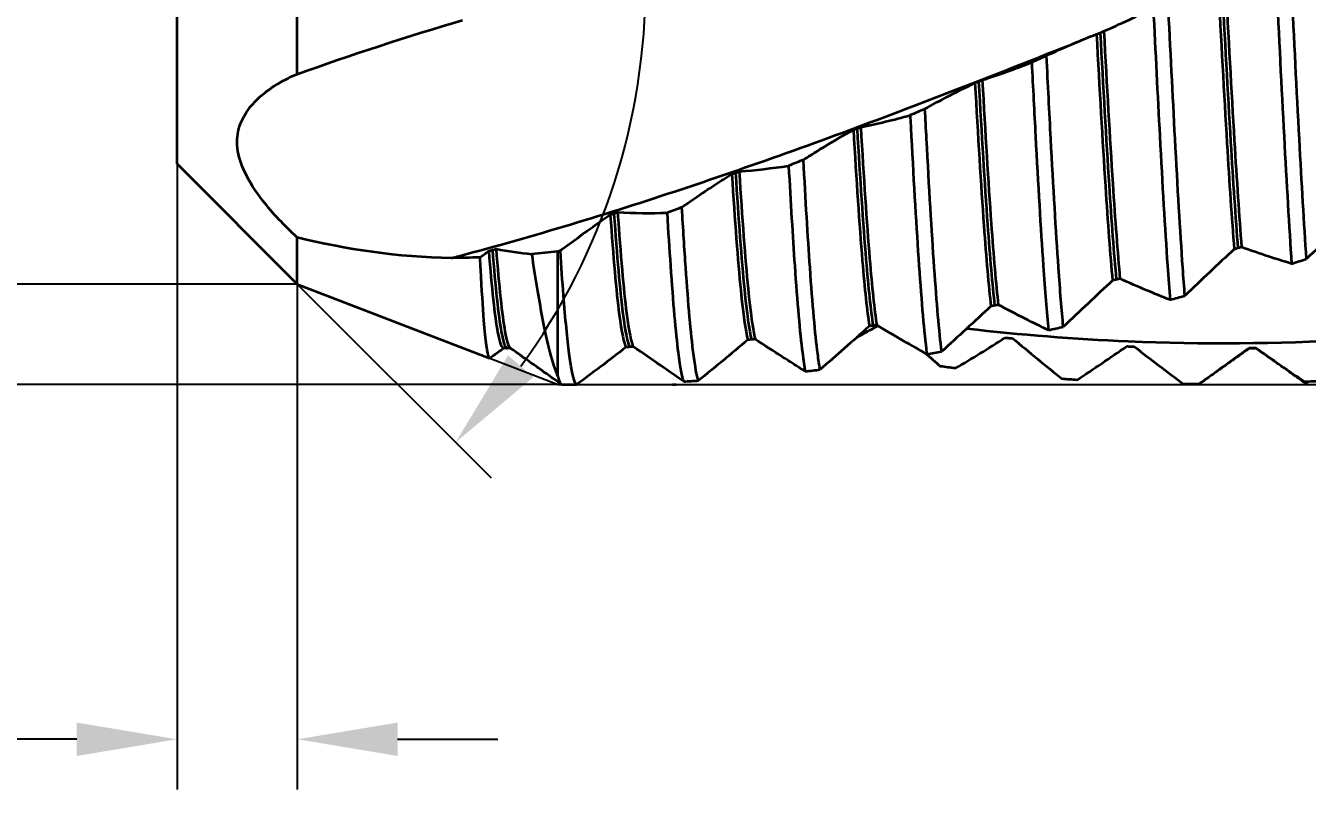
# Model space of a CAD drawing. Header units: millimetres. Extents: x 3498 to 3664, y 713 to 775.
# Drawn here: x 3519.53 to 3551.51, y 714 to 733.06 of the extents above; entities that cross this region are included whole.
import ezdxf

# ---------------------------------------------------------------- set-up
doc = ezdxf.new("R2010")
doc.units = ezdxf.units.MM
doc.layers.add('标注', color=3, linetype='Continuous')
doc.layers.add('轮廓', color=4, linetype='Continuous', lineweight=35)
doc.styles.add('工程字', font='gbenor.shx', dxfattribs={"bigfont": 'gbcbig.shx'})
doc.dimstyles.new('ZQH', dxfattribs={"dimtxt": 3, "dimasz": 2.5, "dimexe": 1.25, "dimexo": 0, "dimgap": 0.5, "dimtad": 1, "dimdec": 3, "dimdsep": 46, "dimtxsty": '工程字', "dimblk": 'CLOSEDBLANK', "dimcen": -0.8, "dimclrd": 3, "dimclre": 3, "dimclrt": 3, "dimadec": 1, "dimazin": 2, "dimtfac": 1, "dimtdec": 3, "dimtofl": 0, "dimtmove": 0, "dimatfit": 3, "dimldrblk": 'CLOSEDBLANK', "dimfxl": 1, "dimtolj": 1, "dimtzin": 0, "dimarcsym": 0})
doc.dimstyles.new('ZQV', dxfattribs={"dimtxt": 3, "dimasz": 2.5, "dimexe": 1.25, "dimexo": 0, "dimgap": 0.5, "dimtad": 1, "dimtih": 1, "dimtoh": 1, "dimdec": 3, "dimdsep": 46, "dimtxsty": '工程字', "dimblk": 'CLOSEDBLANK', "dimcen": -0.8, "dimclrd": 3, "dimclre": 3, "dimclrt": 3, "dimadec": 1, "dimazin": 2, "dimtfac": 1, "dimtdec": 3, "dimtofl": 0, "dimtmove": 0, "dimatfit": 3, "dimldrblk": 'CLOSEDBLANK', "dimfxl": 1, "dimtolj": 1, "dimtzin": 0, "dimarcsym": 0})

# ---------------------------------------------------------------- blocks, each defined once
blk = doc.blocks.new('*D36')
at = {"layer": 'Defpoints', "color": 0, "transparency": 16777216}
for p in [(3532.807, 744.106), (3503.946, 724.106), (3532.807, 724.106)]:
    blk.add_point(p, dxfattribs=at)
at = {"layer": '标注', "color": 3, "lineweight": -2, "transparency": 16777216}
for p, q in [((3503.946, 744.106), (3503.946, 761.614)), ((3532.807, 744.106), (3502.696, 744.106)), ((3503.946, 726.606), (3503.946, 741.606)), ((3532.807, 724.106), (3502.696, 724.106))]:
    blk.add_line(p, q, dxfattribs=at)
at = {"layer": '标注', "color": 3, "transparency": 16777216}
for points in [[(3503.529, 741.606), (3504.362, 741.606), (3503.946, 744.106)], [(3503.529, 726.606), (3504.362, 726.606), (3503.946, 724.106)]]:
    blk.add_solid(points, dxfattribs=at)
at = {"layer": '标注', "color": 3, "transparency": 16777216, "insert": (3500.808, 754.11), "char_height": 5, "attachment_point": 5, "rotation": 90, "style": '工程字'}
blk.add_mtext('\\A1;公称直径', dxfattribs=at)
blk = doc.blocks.new('_ClosedBlank')
at = {"color": 0, "linetype": 'ByBlock', "lineweight": -2}
for p, q in [((-1, 0.167), (0, 0)), ((-1, 0.167), (-1, -0.167)), ((0, 0), (-1, -0.167))]:
    blk.add_line(p, q, dxfattribs=at)
blk = doc.blocks.new('*D43')
at = {"color": 3, "lineweight": -2, "transparency": 16777216}
for p, q in [((3523.307, 729.606), (3523.307, 714.001)), ((3526.307, 726.606), (3526.307, 714.001)), ((3520.807, 715.251), (3503.682, 715.251)), ((3528.807, 715.251), (3531.307, 715.251))]:
    blk.add_line(p, q, dxfattribs=at)
at = {"color": 3, "transparency": 16777216}
for points in [[(3520.807, 715.668), (3520.807, 714.835), (3523.307, 715.251)], [(3528.807, 715.668), (3528.807, 714.835), (3526.307, 715.251)]]:
    blk.add_solid(points, dxfattribs=at)
at = {"layer": 'Defpoints', "color": 0, "transparency": 16777216}
for p in [(3523.307, 729.606), (3526.307, 726.606), (3526.307, 715.251)]:
    blk.add_point(p, dxfattribs=at)
at = {"color": 3, "transparency": 16777216, "insert": (3509.421, 718.417), "char_height": 5, "attachment_point": 5, "style": '工程字'}
blk.add_mtext('\\A1;倒角宽', dxfattribs=at)
blk = doc.blocks.new('*D44')
at = {"color": 3, "lineweight": -2, "transparency": 16777216}
for p, q in [((3514.333, 741.606), (3514.333, 764.045)), ((3526.307, 741.606), (3513.083, 741.606)), ((3514.333, 729.106), (3514.333, 739.106)), ((3526.307, 726.606), (3513.083, 726.606))]:
    blk.add_line(p, q, dxfattribs=at)
at = {"color": 3, "transparency": 16777216}
for points in [[(3513.916, 739.106), (3514.749, 739.106), (3514.333, 741.606)], [(3513.916, 729.106), (3514.749, 729.106), (3514.333, 726.606)]]:
    blk.add_solid(points, dxfattribs=at)
at = {"layer": 'Defpoints', "color": 0, "transparency": 16777216}
for p in [(3526.307, 741.606), (3514.333, 726.606), (3526.307, 726.606)]:
    blk.add_point(p, dxfattribs=at)
at = {"color": 3, "transparency": 16777216, "insert": (3511.112, 754.722), "char_height": 5, "attachment_point": 5, "rotation": 90, "style": '工程字'}
blk.add_mtext('\\A1;导向角直径', dxfattribs=at)
blk = doc.blocks.new('*D49')
at = {"color": 3, "lineweight": -2, "transparency": 16777216}
for p, q in [((3526.307, 741.606), (3531.14, 746.438)), ((3526.307, 726.606), (3531.14, 721.774))]:
    blk.add_line(p, q, dxfattribs=at)
blk.add_arc((3518.807, 734.106), 16.19, 323.8561, 36.1439, dxfattribs=at)
at = {"color": 3, "transparency": 16777216}
for points in [[(3531.565, 743.384), (3532.198, 743.926), (3530.256, 745.554)], [(3532.198, 724.286), (3531.565, 724.828), (3530.256, 722.658)]]:
    blk.add_solid(points, dxfattribs=at)
at = {"layer": 'Defpoints', "color": 0, "transparency": 16777216}
for p in [(3526.307, 741.606), (3523.307, 738.606), (3534.446, 729.916), (3523.307, 729.606), (3526.307, 726.606)]:
    blk.add_point(p, dxfattribs=at)
at = {"color": 3, "transparency": 16777216, "insert": (3526.911, 748.123), "char_height": 5, "attachment_point": 5, "style": '工程字'}
blk.add_mtext('\\A1;倒角', dxfattribs=at)

msp = doc.modelspace()

# ---------------------------------------------------------------- linework, layer by layer
at = {"extrusion": (0, -1.22465e-16, -1)}
for p, q in [((3523.3132, 734.1062), (3523.3132, 729.6062)), ((3523.3132, 729.6062), (3526.3132, 726.6062)), ((3526.3132, 726.6062), (3532.8132, 724.1062)), ((3532.8132, 724.1062), (3566.3132, 724.1062))]:
    msp.add_line(p, q, dxfattribs=at)
at = {"layer": '轮廓', "color": 4, "lineweight": 35}
for p, q in [((3523.3075, 729.6062), (3523.3075, 738.6062)), ((3526.3075, 731.8483), (3526.3075, 738.1171)), ((3523.3075, 729.6062), (3526.3075, 726.6062)), ((3526.3075, 726.6062), (3526.3075, 727.7688)), ((3532.8075, 724.3036), (3532.8075, 727.4209)), ((3526.3075, 726.6062), (3531.1056, 724.7608)), ((3531.5451, 725.0062), (3531.4512, 725.0062)), ((3531.6295, 725.0062), (3531.5451, 725.0062)), ((3550.1451, 725.0062), (3550.0512, 725.0062)), ((3550.2295, 725.0062), (3550.1451, 725.0062)), ((3532.9057, 724.1062), (3533.2355, 724.1062)), ((3535.6645, 724.1062), (3535.7619, 724.1062))]:
    msp.add_line(p, q, dxfattribs=at)
for points, knots in [([(3550.6933, 734.8627), (3550.7059, 734.609), (3550.7184, 734.3543), (3550.7954, 732.7953), (3550.8591, 731.5042), (3550.9867, 729.1132), (3551.0493, 728.0327), (3551.1126, 727.1162)], [7.0654381, 7.0654381, 7.0654381, 7.0654381, 7.8319676, 7.8319676, 11.7479513, 11.7479513, 15.5989277, 15.5989277, 15.5989277, 15.5989277]), ([(3551.4831, 727.2354), (3551.4239, 728.1079), (3551.3651, 729.1225), (3551.2414, 731.4329), (3551.1777, 732.722), (3551.0968, 734.3613), (3551.0803, 734.6962), (3551.0638, 735.0292)], [15.9681848, 15.9681848, 15.9681848, 15.9681848, 19.5799189, 19.5799189, 23.4959027, 23.4959027, 24.5039398, 24.5039398, 24.5039398, 24.5039398]), ([(3549.2776, 734.0818), (3549.3516, 732.717), (3549.4256, 731.3539), (3549.4996, 730.1266), (3549.5594, 729.1348), (3549.6191, 728.232), (3549.6789, 727.4766)], [52.62439814, 52.62439814, 52.62439814, 52.62439814, 53.07434008, 53.07434008, 53.07434008, 53.43789312, 53.43789312, 53.43789312, 53.43789312]), ([(3549.3694, 734.1195), (3549.4434, 732.7546), (3549.5174, 731.3903), (3549.5914, 730.1604), (3549.6512, 729.1666), (3549.711, 728.2609), (3549.7708, 727.5021)], [52.6208202, 52.6208202, 52.6208202, 52.6208202, 53.07076225, 53.07076225, 53.07076225, 53.43436035, 53.43436035, 53.43436035, 53.43436035]), ([(3549.4613, 734.1571), (3549.5353, 732.7923), (3549.6093, 731.4267), (3549.6833, 730.1944), (3549.7431, 729.1984), (3549.8029, 728.29), (3549.8627, 727.5278)], [52.61724226, 52.61724226, 52.61724226, 52.61724226, 53.0671844, 53.0671844, 53.0671844, 53.43082759, 53.43082759, 53.43082759, 53.43082759]), ([(3548.4499, 726.3177), (3548.4327, 726.5368), (3548.4154, 726.7705), (3548.3338, 727.9376), (3548.2701, 729.0292), (3548.1474, 731.3212), (3548.0896, 732.4831), (3548.0313, 733.6626)], [14.6103423, 14.6103423, 14.6103423, 14.6103423, 15.6639351, 15.6639351, 19.5799189, 19.5799189, 23.1318803, 23.1318803, 23.1318803, 23.1318803]), ([(3547.6608, 733.4957), (3547.7151, 732.3982), (3547.769, 731.3179), (3547.8877, 729.0932), (3547.9514, 727.9963), (3548.037, 726.7639), (3548.0582, 726.4784), (3548.0793, 726.215)], [8.4372802, 8.4372802, 8.4372802, 8.4372802, 11.7479513, 11.7479513, 15.6639351, 15.6639351, 16.9574268, 16.9574268, 16.9574268, 16.9574268]), ([(3546.4287, 732.9176), (3546.5026, 731.5645), (3546.5766, 730.253), (3546.6506, 729.1121), (3546.7102, 728.194), (3546.7697, 727.3864), (3546.8293, 726.7413)], [46.47064169, 46.47064169, 46.47064169, 46.47064169, 46.92057908, 46.92057908, 46.92057908, 47.28267089, 47.28267089, 47.28267089, 47.28267089]), ([(3530.1527, 727.2585), (3530.2141, 727.2746), (3532.1305, 727.7803), (3535.9019, 728.9257), (3540.9956, 730.7675), (3544.2345, 732.0379), (3545.6182, 732.5892)], [0.24321774, 0.24321774, 0.24321774, 0.24321774, 0.2515552, 0.5031104, 0.75466559, 0.94227096, 0.94227096, 0.94227096, 0.94227096]), ([(3546.245, 732.843), (3546.319, 731.4914), (3546.393, 730.184), (3546.4669, 729.0493), (3546.5265, 728.1364), (3546.586, 727.3354), (3546.6455, 726.6978)], [46.47780194, 46.47780194, 46.47780194, 46.47780194, 46.9277391, 46.9277391, 46.9277391, 47.28973192, 47.28973192, 47.28973192, 47.28973192]), ([(3546.3368, 732.8803), (3546.4108, 731.5279), (3546.4848, 730.2185), (3546.5588, 729.0807), (3546.6183, 728.1651), (3546.6779, 727.3608), (3546.7374, 726.7195)], [46.47422181, 46.47422181, 46.47422181, 46.47422181, 46.9241591, 46.9241591, 46.9241591, 47.2862014, 47.2862014, 47.2862014, 47.2862014]), ([(3545.4167, 725.5428), (3545.3772, 725.956), (3545.3378, 726.451), (3545.2338, 727.9376), (3545.1701, 729.0292), (3545.07, 730.8991), (3545.0344, 731.5941), (3544.9988, 732.3036)], [13.249576, 13.249576, 13.249576, 13.249576, 15.6639351, 15.6639351, 19.5799189, 19.5799189, 21.7566313, 21.7566313, 21.7566313, 21.7566313]), ([(3544.6284, 732.1393), (3544.66, 731.5108), (3544.6916, 730.8943), (3544.7877, 729.0932), (3544.8514, 727.9963), (3544.9594, 726.442), (3545.0027, 725.9006), (3545.0461, 725.4586)], [9.8132516, 9.8132516, 9.8132516, 9.8132516, 11.7479513, 11.7479513, 15.6639351, 15.6639351, 18.3181877, 18.3181877, 18.3181877, 18.3181877]), ([(3526.3075, 727.7688), (3525.985, 728.0653), (3525.6913, 728.3771), (3525.2724, 728.9157), (3525.1143, 729.155), (3524.9015, 729.6041), (3524.8394, 729.8033), (3524.7936, 730.1967), (3524.8146, 730.3789), (3524.9447, 730.7841), (3525.0882, 730.9896), (3525.5382, 731.4531), (3525.9202, 731.6841), (3526.3075, 731.8483)], [0.0002476, 0.0002476, 0.0002476, 0.0002476, 1.3752079, 1.3752079, 2.3920848, 2.3920848, 3.250621, 3.250621, 4.1447126, 4.1447126, 5.4303175, 5.4303175, 7.5949425, 7.5949425, 7.5949425, 7.5949425]), ([(3541.9664, 730.9777), (3541.9878, 730.9898), (3542.0093, 731.0019), (3542.1868, 731.1014), (3542.3433, 731.1866), (3542.7367, 731.3941), (3542.9741, 731.5134), (3543.2124, 731.627)], [-1.5894728, -1.5894728, -1.5894728, -1.5894728, -1.5068912, -1.5068912, -0.9058451, -0.9058451, 0, 0, 0, 0]), ([(3543.2124, 731.627), (3543.2864, 730.3138), (3543.3604, 729.0866), (3543.4344, 728.0658), (3543.4936, 727.2484), (3543.5529, 726.5634), (3543.6121, 726.0542)], [40.3312776, 40.3312776, 40.3312776, 40.3312776, 40.78120954, 40.78120954, 40.78120954, 41.14149679, 41.14149679, 41.14149679, 41.14149679]), ([(3543.3042, 731.6633), (3543.3782, 730.3486), (3543.4522, 729.1186), (3543.5262, 728.094), (3543.5855, 727.2735), (3543.6447, 726.5848), (3543.704, 726.0716)], [40.3276953, 40.3276953, 40.3276953, 40.3276953, 40.77762739, 40.77762739, 40.77762739, 41.13796851, 41.13796851, 41.13796851, 41.13796851]), ([(3543.3961, 731.6996), (3543.4701, 730.3834), (3543.5441, 729.1506), (3543.6181, 728.1224), (3543.6773, 727.2988), (3543.7366, 726.6063), (3543.7959, 726.0891)], [40.32411302, 40.32411302, 40.32411302, 40.32411302, 40.77404522, 40.77404522, 40.77404522, 41.13444023, 41.13444023, 41.13444023, 41.13444023]), ([(3542.3834, 724.9247), (3542.3215, 725.422), (3542.2601, 726.1321), (3542.1338, 727.9376), (3542.0701, 729.0292), (3541.9926, 730.4765), (3541.9795, 730.7256), (3541.9664, 730.9777)], [11.8915828, 11.8915828, 11.8915828, 11.8915828, 15.6639351, 15.6639351, 19.5799189, 19.5799189, 20.3796805, 20.3796805, 20.3796805, 20.3796805]), ([(3541.5959, 730.8192), (3541.6051, 730.6441), (3541.6142, 730.4705), (3541.6877, 729.0932), (3541.7514, 727.9963), (3541.8801, 726.1435), (3541.9438, 725.4054), (3542.0097, 724.8848), (3542.0113, 724.8726), (3542.0128, 724.8606)], [11.189808, 11.189808, 11.189808, 11.189808, 11.7479513, 11.7479513, 15.6639351, 15.6639351, 19.5799189, 19.5799189, 19.6751343, 19.6751343, 19.6751343, 19.6751343]), ([(3538.934, 729.7097), (3538.9944, 729.7485), (3539.0549, 729.7869), (3539.2329, 729.8988), (3539.3506, 729.9714), (3539.7047, 730.1859), (3539.9418, 730.3239), (3540.1798, 730.4567)], [-1.5900414, -1.5900414, -1.5900414, -1.5900414, -1.356988, -1.356988, -0.9051894, -0.9051894, 0, 0, 0, 0]), ([(3540.1798, 730.4567), (3540.2538, 729.2065), (3540.3278, 728.0823), (3540.4018, 727.1945), (3540.4608, 726.4873), (3540.5197, 725.9298), (3540.5787, 725.5572)], [34.18482445, 34.18482445, 34.18482445, 34.18482445, 34.63475075, 34.63475075, 34.63475075, 34.9931881, 34.9931881, 34.9931881, 34.9931881]), ([(3540.2717, 730.4912), (3540.3457, 729.2388), (3540.4197, 728.1111), (3540.4937, 727.2191), (3540.5526, 726.5083), (3540.6116, 725.9468), (3540.6705, 725.57)], [34.18124001, 34.18124001, 34.18124001, 34.18124001, 34.63116646, 34.63116646, 34.63116646, 34.98966204, 34.98966204, 34.98966204, 34.98966204]), ([(3540.3635, 730.5258), (3540.4375, 729.2711), (3540.5115, 728.1401), (3540.5855, 727.2438), (3540.6445, 726.5295), (3540.7035, 725.964), (3540.7624, 725.583)], [34.17765558, 34.17765558, 34.17765558, 34.17765558, 34.62758216, 34.62758216, 34.62758216, 34.98613599, 34.98613599, 34.98613599, 34.98613599]), ([(3539.3501, 724.4746), (3539.3303, 724.5827), (3539.3104, 724.7143), (3539.2262, 725.3682), (3539.1624, 726.0983), (3539.0432, 727.8028), (3538.9888, 728.7128), (3538.934, 729.7097)], [10.5354338, 10.5354338, 10.5354338, 10.5354338, 11.7479513, 11.7479513, 15.6639351, 15.6639351, 19.0058251, 19.0058251, 19.0058251, 19.0058251]), ([(3537.2392, 729.3861), (3537.3132, 728.2193), (3537.3872, 727.2152), (3537.4612, 726.4723), (3537.5198, 725.8837), (3537.5784, 725.4587), (3537.6371, 725.2237)], [28.03485522, 28.03485522, 28.03485522, 28.03485522, 28.48477562, 28.48477562, 28.48477562, 28.84128242, 28.84128242, 28.84128242, 28.84128242]), ([(3537.331, 729.4184), (3537.405, 728.2487), (3537.479, 727.2405), (3537.553, 726.4929), (3537.6117, 725.9005), (3537.6703, 725.4712), (3537.7289, 725.2318)], [28.03126866, 28.03126866, 28.03126866, 28.03126866, 28.48118921, 28.48118921, 28.48118921, 28.83775858, 28.83775858, 28.83775858, 28.83775858]), ([(3538.5635, 729.56), (3538.6143, 728.6435), (3538.6648, 727.8033), (3538.7801, 726.1435), (3538.8438, 725.4054), (3538.932, 724.7087), (3538.9558, 724.5532), (3538.9795, 724.4315)], [12.5637588, 12.5637588, 12.5637588, 12.5637588, 15.6639351, 15.6639351, 19.5799189, 19.5799189, 21.032138, 21.032138, 21.032138, 21.032138]), ([(3535.9016, 728.5236), (3536.0413, 728.622), (3536.1814, 728.7189), (3536.4646, 728.9112), (3536.6079, 729.0066), (3536.8831, 729.1863), (3537.0151, 729.2708), (3537.1473, 729.3539)], [-1.5905831, -1.5905831, -1.5905831, -1.5905831, -1.0515651, -1.0515651, -0.5030576, -0.5030576, 0, 0, 0, 0]), ([(3537.1473, 729.3539), (3537.2213, 728.19), (3537.2953, 727.19), (3537.3693, 726.4519), (3537.4279, 725.8671), (3537.4866, 725.4463), (3537.5452, 725.2157)], [28.03844178, 28.03844178, 28.03844178, 28.03844178, 28.48836202, 28.48836202, 28.48836202, 28.84480628, 28.84480628, 28.84480628, 28.84480628]), ([(3536.3168, 724.2002), (3536.2747, 724.3167), (3536.2327, 724.541), (3536.1262, 725.3682), (3536.0624, 726.0983), (3535.9659, 727.4792), (3535.9338, 727.9837), (3535.9016, 728.5236)], [9.1767353, 9.1767353, 9.1767353, 9.1767353, 11.7479513, 11.7479513, 15.6639351, 15.6639351, 17.6279469, 17.6279469, 17.6279469, 17.6279469]), ([(3532.8693, 727.4417), (3533.0217, 727.5566), (3533.1745, 727.67), (3533.3982, 727.8333), (3533.4688, 727.8844), (3533.6044, 727.9818), (3533.6693, 728.0281), (3533.8609, 728.1637), (3533.9877, 728.2522), (3534.1149, 728.3395)], [-1.5911501, -1.5911501, -1.5911501, -1.5911501, -1.0028156, -1.0028156, -0.732063, -0.732063, -0.483686, -0.483686, 0, 0, 0, 0]), ([(3534.1149, 728.3395), (3534.1889, 727.2838), (3534.2629, 726.4265), (3534.3369, 725.852), (3534.3951, 725.3995), (3534.4534, 725.1217), (3534.5117, 725.0355)], [21.89212886, 21.89212886, 21.89212886, 21.89212886, 22.34204261, 22.34204261, 22.34204261, 22.69635176, 22.69635176, 22.69635176, 22.69635176]), ([(3534.2067, 728.3687), (3534.2807, 727.3094), (3534.3547, 726.4476), (3534.4287, 725.8679), (3534.487, 725.4113), (3534.5453, 725.1291), (3534.6035, 725.0386)], [21.88854019, 21.88854019, 21.88854019, 21.88854019, 22.33845413, 22.33845413, 22.33845413, 22.69283011, 22.69283011, 22.69283011, 22.69283011]), ([(3534.2986, 728.398), (3534.3725, 727.3352), (3534.4465, 726.4688), (3534.5205, 725.884), (3534.5788, 725.4233), (3534.6371, 725.1367), (3534.6954, 725.0418)], [21.88495154, 21.88495154, 21.88495154, 21.88495154, 22.33486562, 22.33486562, 22.33486562, 22.68930846, 22.68930846, 22.68930846, 22.68930846]), ([(3535.5312, 728.3854), (3535.5593, 727.9174), (3535.5875, 727.4772), (3535.6801, 726.1435), (3535.7438, 725.4054), (3535.8543, 724.5324), (3535.9002, 724.2912), (3535.9462, 724.1789)], [13.9421855, 13.9421855, 13.9421855, 13.9421855, 15.6639351, 15.6639351, 19.5799189, 19.5799189, 22.3907076, 22.3907076, 22.3907076, 22.3907076]), ([(3552.7123, 728.3766), (3552.5119, 728.1942), (3552.312, 728.0104), (3551.9022, 727.63), (3551.6924, 727.4333), (3551.4831, 727.2354)], [-1.7383545, -1.7383545, -1.7383545, -1.7383545, -0.9162251, -0.9162251, -0.0492748, -0.0492748, -0.0492748, -0.0492748]), ([(3543.0095, 725.4998), (3544.3507, 725.3463), (3547.5473, 725.0929), (3552.5996, 725.1328), (3558.1665, 725.7356), (3563.0904, 726.7288), (3566.1587, 727.5523), (3567.3711, 727.9051)], [0.8243686, 0.8243686, 0.8243686, 0.8243686, 1.0062208, 1.257776, 1.5093312, 1.7608864, 1.9251998, 1.9251998, 1.9251998, 1.9251998]), ([(3531.1743, 727.4582), (3531.2483, 726.5263), (3531.3223, 725.823), (3531.3963, 725.4174), (3531.4459, 725.1454), (3531.4955, 725.0066), (3531.5451, 725.0063)], [15.74229415, 15.74229415, 15.74229415, 15.74229415, 16.19220121, 16.19220121, 16.19220121, 16.4939546, 16.4939546, 16.4939546, 16.4939546]), ([(3531.2661, 727.484), (3531.3401, 726.548), (3531.4141, 725.8397), (3531.4881, 725.4287), (3531.5321, 725.1844), (3531.5761, 725.0447), (3531.62, 725.0132)], [15.73870342, 15.73870342, 15.73870342, 15.73870342, 16.18861064, 16.18861064, 16.18861064, 16.45602986, 16.45602986, 16.45602986, 16.45602986]), ([(3549.6789, 727.4766), (3549.4765, 727.2882), (3549.2746, 727.0989), (3548.8648, 726.7124), (3548.6571, 726.5153), (3548.4499, 726.3177)], [-1.7489651, -1.7489651, -1.7489651, -1.7489651, -0.9179346, -0.9179346, -0.0588267, -0.0588267, -0.0588267, -0.0588267]), ([(3551.1126, 727.1162), (3550.9208, 727.1736), (3550.7287, 727.2339), (3550.3121, 727.3702), (3550.0877, 727.4472), (3549.8627, 727.5278)], [-1.5742618, -1.5742618, -1.5742618, -1.5742618, -0.8463275, -0.8463275, 0, 0, 0, 0]), ([(3531.1176, 724.7628), (3531.1081, 724.756), (3531.0986, 724.7616), (3531.0474, 724.8587), (3531.0061, 725.1729), (3530.9379, 726.0434), (3530.9115, 726.4652), (3530.8795, 727.0633), (3530.8741, 727.1677), (3530.8687, 727.2749)], [2.8247534, 2.8247534, 2.8247534, 2.8247534, 3.6618273, 3.6618273, 7.3053381, 7.3053381, 9.6123927, 9.6123927, 10.0833772, 10.0833772, 10.0833772, 10.0833772]), ([(3531.0824, 727.4325), (3531.1564, 726.5047), (3531.2304, 725.8065), (3531.3044, 725.4063), (3531.3534, 725.1416), (3531.4023, 725.0066), (3531.4512, 725.0063)], [15.74588489, 15.74588489, 15.74588489, 15.74588489, 16.19579176, 16.19579176, 16.19579176, 16.4933985, 16.4933985, 16.4933985, 16.4933985]), ([(3532.155, 727.355), (3532.2405, 726.7735), (3532.3254, 726.254), (3532.5441, 725.1047), (3532.6757, 724.5957), (3532.8075, 724.3036)], [1.2947544, 1.2947544, 1.2947544, 1.2947544, 3.6437033, 3.6437033, 7.3434332, 7.3434332, 7.3434332, 7.3434332]), ([(3533.2834, 724.1063), (3533.2832, 724.1063), (3533.283, 724.1063), (3533.2185, 724.1104), (3533.1548, 724.3695), (3533.0432, 725.2363), (3532.9961, 725.7294), (3532.9222, 726.671), (3532.8958, 727.042), (3532.8693, 727.4417)], [7.8214988, 7.8214988, 7.8214988, 7.8214988, 7.8319676, 7.8319676, 11.7479513, 11.7479513, 14.6294012, 14.6294012, 16.2441488, 16.2441488, 16.2441488, 16.2441488]), ([(3546.6455, 726.6978), (3546.441, 726.5067), (3546.2369, 726.3154), (3545.8272, 725.9302), (3545.6217, 725.7364), (3545.4167, 725.5428)], [-1.7600256, -1.7600256, -1.7600256, -1.7600256, -0.9196663, -0.9196663, -0.0688151, -0.0688151, -0.0688151, -0.0688151]), ([(3548.0793, 726.215), (3547.8878, 726.2907), (3547.6958, 726.3689), (3547.2793, 726.5435), (3547.0546, 726.6408), (3546.8293, 726.7413)], [-1.5737246, -1.5737246, -1.5737246, -1.5737246, -0.8469306, -0.8469306, 0, 0, 0, 0]), ([(3543.6121, 726.0542), (3543.4053, 725.8639), (3543.199, 725.674), (3542.7894, 725.2974), (3542.5862, 725.1107), (3542.3834, 724.9247)], [-1.7715398, -1.7715398, -1.7715398, -1.7715398, -0.9214211, -0.9214211, -0.079244, -0.079244, -0.079244, -0.079244]), ([(3545.0461, 725.4586), (3544.8547, 725.551), (3544.663, 725.6455), (3544.2464, 725.855), (3544.0214, 725.9707), (3543.7959, 726.0891)], [-1.5731906, -1.5731906, -1.5731906, -1.5731906, -0.8475409, -0.8475409, 0, 0, 0, 0]), ([(3540.5787, 725.5572), (3540.3695, 725.3713), (3540.1609, 725.1865), (3539.7514, 724.8256), (3539.5505, 724.6493), (3539.3501, 724.4746)], [-1.7835114, -1.7835114, -1.7835114, -1.7835114, -0.9231995, -0.9231995, -0.090117, -0.090117, -0.090117, -0.090117]), ([(3542.0128, 724.8606), (3541.8217, 724.9677), (3541.6301, 725.0767), (3541.2134, 725.317), (3540.9882, 725.4489), (3540.7624, 725.583)], [-1.57266, -1.57266, -1.57266, -1.57266, -0.8481591, -0.8481591, 0, 0, 0, 0]), ([(3537.5452, 725.2157), (3537.3336, 725.0377), (3537.1226, 724.8616), (3536.7131, 724.5232), (3536.5147, 724.3606), (3536.3168, 724.2002)], [-1.7959441, -1.7959441, -1.7959441, -1.7959441, -0.9250022, -0.9250022, -0.1014381, -0.1014381, -0.1014381, -0.1014381]), ([(3538.9795, 724.4315), (3538.7885, 724.5514), (3538.5972, 724.6726), (3538.1804, 724.939), (3537.955, 725.0846), (3537.7289, 725.2318)], [-1.5721329, -1.5721329, -1.5721329, -1.5721329, -0.8487857, -0.8487857, 0, 0, 0, 0]), ([(3534.5117, 725.0355), (3534.2975, 724.869), (3534.084, 724.7051), (3533.6746, 724.3957), (3533.4787, 724.2497), (3533.2834, 724.1063)], [-1.8088418, -1.8088418, -1.8088418, -1.8088418, -0.92683, -0.92683, -0.1132108, -0.1132108, -0.1132108, -0.1132108]), ([(3535.9462, 724.1789), (3535.7554, 724.3091), (3535.5642, 724.4403), (3535.1474, 724.7277), (3534.9217, 724.8842), (3534.6954, 725.0418)], [-1.5716097, -1.5716097, -1.5716097, -1.5716097, -0.8494215, -0.8494215, 0, 0, 0, 0])]:
    msp.add_open_spline(points, degree=3, knots=knots, dxfattribs=at)
for points, degree in [([(3546.4287, 732.9176), (3546.8405, 733.0956), (3547.2512, 733.2884), (3547.6608, 733.4957)], 3), ([(3526.3075, 731.8483), (3527.6079, 732.3142), (3529.0807, 732.7979), (3530.4299, 733.1944)], 3), ([(3546.3368, 732.8803), (3546.3674, 732.8927), (3546.398, 732.9051), (3546.4287, 732.9176)], 3), ([(3544.9988, 732.3036), (3545.4114, 732.5012), (3545.8267, 732.6812), (3546.245, 732.843)], 3), ([(3545.6182, 732.5892), (3545.7985, 732.6629)], 1), ([(3546.245, 732.843), (3546.2756, 732.8554), (3546.3062, 732.8678), (3546.3368, 732.8803)], 3), ([(3544.9988, 732.3036), (3544.8753, 732.2488), (3544.7518, 732.194), (3544.6284, 732.1393)], 3), ([(3543.3961, 731.6996), (3543.8079, 731.8308), (3544.2187, 731.9775), (3544.6284, 732.1393)], 3), ([(3543.2124, 731.627), (3543.243, 731.6391), (3543.2736, 731.6512), (3543.3042, 731.6633)], 3), ([(3543.3042, 731.6633), (3543.3348, 731.6754), (3543.3655, 731.6875), (3543.3961, 731.6996)], 3), ([(3541.9664, 730.9777), (3541.8429, 730.9247), (3541.7194, 730.8719), (3541.5959, 730.8192)], 3), ([(3540.3635, 730.5258), (3540.7754, 730.6079), (3541.1862, 730.7057), (3541.5959, 730.8192)], 3), ([(3540.1798, 730.4567), (3540.2105, 730.4682), (3540.2411, 730.4797), (3540.2717, 730.4912)], 3), ([(3540.2717, 730.4912), (3540.3023, 730.5028), (3540.3329, 730.5143), (3540.3635, 730.5258)], 3), ([(3538.934, 729.7097), (3538.8105, 729.6596), (3538.6871, 729.6097), (3538.5635, 729.56)], 3), ([(3537.1473, 729.3539), (3537.178, 729.3646), (3537.2086, 729.3754), (3537.2392, 729.3861)], 3), ([(3537.2392, 729.3861), (3537.2698, 729.3969), (3537.3004, 729.4076), (3537.331, 729.4184)], 3), ([(3537.331, 729.4184), (3537.7428, 729.4498), (3538.1537, 729.497), (3538.5635, 729.56)], 3), ([(3535.9016, 728.5236), (3535.7782, 728.4773), (3535.6547, 728.4312), (3535.5312, 728.3854)], 3), ([(3534.1149, 728.3395), (3534.1455, 728.3492), (3534.1761, 728.359), (3534.2067, 728.3687)], 3), ([(3534.2067, 728.3687), (3534.2373, 728.3785), (3534.2679, 728.3883), (3534.2986, 728.398)], 3), ([(3534.2986, 728.398), (3534.7104, 728.3782), (3535.1213, 728.374), (3535.5312, 728.3854)], 3), ([(3530.1527, 727.2585), (3528.8227, 727.2729), (3527.5158, 727.4756), (3526.3075, 727.7688)], 3), ([(3531.0824, 727.4325), (3531.113, 727.441), (3531.1437, 727.4496), (3531.1743, 727.4582)], 3), ([(3531.1743, 727.4582), (3531.2049, 727.4668), (3531.2355, 727.4754), (3531.2661, 727.484)], 3), ([(3531.2661, 727.484), (3531.5629, 727.4332), (3531.8592, 727.3902), (3532.155, 727.355)], 3), ([(3549.7708, 727.5021), (3549.7402, 727.4936), (3549.7096, 727.4851), (3549.6789, 727.4766)], 3), ([(3549.8627, 727.5278), (3549.832, 727.5192), (3549.8014, 727.5107), (3549.7708, 727.5021)], 3), ([(3530.8687, 727.2749), (3530.6304, 727.2661), (3530.3917, 727.2606), (3530.1527, 727.2585)], 3), ([(3530.8687, 727.2749), (3530.9398, 727.3277), (3531.0111, 727.3802), (3531.0824, 727.4325)], 3), ([(3532.8075, 727.4209), (3532.5903, 727.3961), (3532.3728, 727.3742), (3532.155, 727.355)], 3), ([(3532.8693, 727.4417), (3532.8487, 727.4348), (3532.8281, 727.4279), (3532.8075, 727.4209)], 3), ([(3551.1126, 727.1162), (3551.2362, 727.1556), (3551.3597, 727.1954), (3551.4831, 727.2354)], 3), ([(3546.7374, 726.7195), (3546.7068, 726.7122), (3546.6762, 726.705), (3546.6455, 726.6978)], 3), ([(3546.8293, 726.7413), (3546.7987, 726.734), (3546.768, 726.7267), (3546.7374, 726.7195)], 3), ([(3548.0793, 726.215), (3548.2028, 726.2488), (3548.3263, 726.2831), (3548.4499, 726.3177)], 3), ([(3543.704, 726.0716), (3543.6734, 726.0658), (3543.6428, 726.06), (3543.6121, 726.0542)], 3), ([(3543.7959, 726.0891), (3543.7653, 726.0832), (3543.7346, 726.0774), (3543.704, 726.0716)], 3), ([(3540.2689, 725.2824), (3540.4418, 725.3753), (3540.6153, 725.4702), (3540.7892, 725.5671)], 3), ([(3540.6705, 725.57), (3540.6399, 725.5657), (3540.6093, 725.5615), (3540.5787, 725.5572)], 3), ([(3540.7624, 725.583), (3540.7318, 725.5786), (3540.7012, 725.5743), (3540.6705, 725.57)], 3), ([(3545.0461, 725.4586), (3545.1696, 725.4863), (3545.2931, 725.5143), (3545.4167, 725.5428)], 3), ([(3537.6371, 725.2237), (3537.6064, 725.221), (3537.5758, 725.2183), (3537.5452, 725.2157)], 3), ([(3537.7289, 725.2318), (3537.6983, 725.2291), (3537.6677, 725.2264), (3537.6371, 725.2237)], 3), ([(3542.7245, 724.5067), (3543.137, 724.7519), (3543.5522, 725.0071), (3543.9705, 725.2709)], 3), ([(3543.9705, 725.2709), (3544.0011, 725.2679), (3544.0318, 725.2649), (3544.0624, 725.262)], 3), ([(3544.0624, 725.262), (3544.093, 725.259), (3544.1236, 725.2561), (3544.1542, 725.2532)], 3), ([(3544.1542, 725.2532), (3544.5661, 724.9098), (3544.9768, 724.5718), (3545.3865, 724.24)], 3), ([(3531.4607, 725.0062), (3531.1176, 724.7628)], 1), ([(3532.8884, 724.1124), (3531.62, 725.013)], 1), ([(3534.6035, 725.0386), (3534.5729, 725.0375), (3534.5423, 725.0365), (3534.5117, 725.0355)], 3), ([(3534.6954, 725.0418), (3534.6648, 725.0407), (3534.6342, 725.0396), (3534.6035, 725.0386)], 3), ([(3542.0128, 724.8606), (3542.1363, 724.8815), (3542.2599, 724.9029), (3542.3834, 724.9247)], 3), ([(3545.757, 724.2141), (3546.1696, 724.4879), (3546.5848, 724.7692), (3547.0031, 725.0565)], 3), ([(3547.0031, 725.0565), (3547.0337, 725.0552), (3547.0643, 725.0539), (3547.095, 725.0526)], 3), ([(3547.095, 725.0526), (3547.1256, 725.0513), (3547.1562, 725.0501), (3547.1868, 725.0489)], 3), ([(3547.1868, 725.0489), (3547.5987, 724.7282), (3548.0094, 724.4149), (3548.4189, 724.1099)], 3), ([(3548.7894, 724.1068), (3549.2021, 724.4037), (3549.6174, 724.7055), (3550.0357, 725.0108)], 3), ([(3550.0607, 725.0062), (3548.8017, 724.1124)], 1), ([(3550.0357, 725.0108), (3550.0663, 725.0111), (3550.097, 725.0116), (3550.1276, 725.012)], 3), ([(3550.0357, 725.0108), (3550.0409, 725.0078), (3550.0461, 725.0063), (3550.0512, 725.0063)], 3), ([(3550.1276, 725.012), (3550.1582, 725.0125), (3550.1888, 725.0129), (3550.2194, 725.0134)], 3), ([(3550.1276, 725.012), (3550.1334, 725.0082), (3550.1393, 725.0063), (3550.1451, 725.0063)], 3), ([(3550.2194, 725.0134), (3550.2196, 725.0133), (3550.2198, 725.0131), (3550.22, 725.013)], 3), ([(3550.2194, 725.0134), (3550.6313, 724.7214), (3551.042, 724.4389), (3551.4515, 724.1666)], 3), ([(3551.4884, 724.1124), (3550.22, 725.013)], 1), ([(3541.9743, 724.8822), (3542.101, 724.7727), (3542.2276, 724.6636), (3542.354, 724.5549)], 3), ([(3532.8075, 724.3036), (3532.8403, 724.1721), (3532.873, 724.1062), (3532.9057, 724.1062)], 3), ([(3538.9795, 724.4315), (3539.1031, 724.4454), (3539.2266, 724.4598), (3539.3501, 724.4746)], 3), ([(3542.7245, 724.5067), (3542.601, 724.5223), (3542.4775, 724.5384), (3542.354, 724.5549)], 3), ([(3533.2355, 724.1062), (3533.2514, 724.1062), (3533.2674, 724.1063), (3533.2834, 724.1063)], 3), ([(3535.9462, 724.1789), (3536.0697, 724.1856), (3536.1933, 724.1926), (3536.3168, 724.2002)], 3), ([(3545.757, 724.2141), (3545.6334, 724.2223), (3545.5099, 724.2309), (3545.3865, 724.24)], 3), ([(3548.7894, 724.1068), (3548.6659, 724.1073), (3548.5424, 724.1084), (3548.4189, 724.1099)], 3), ([(3548.8017, 724.1124), (3548.7976, 724.1095), (3548.7935, 724.1076), (3548.7894, 724.1068)], 3), ([(3551.822, 724.1863), (3551.6985, 724.1793), (3551.575, 724.1727), (3551.4515, 724.1666)], 3), ([(3551.4515, 724.1666), (3551.4695, 724.1265), (3551.4876, 724.1062), (3551.5057, 724.1062)], 3)]:
    msp.add_open_spline(points, degree=degree, dxfattribs=at)

# ---------------------------------------------------------------- dimensions: what is measured, and where the dimension line sits
dim = msp.add_linear_dim(base=(3514.3326, 726.6062), p1=(3526.3075, 741.6062), p2=(3526.3075, 726.6062), angle=90, text='导向角直径', dimstyle='ZQH', override={"dimtxt": 5, "dimsah": 1})
dim.commit()
dim.dimension.update_dxf_attribs({"geometry": '*D44', "text_midpoint": (3514.3326, 754.7216), "dimtype": 160})
dim = msp.add_angular_dim_2l(base=(3534.446, 729.9159), line1=((3523.3075, 729.6062), (3526.3075, 726.6062)), line2=((3523.3075, 738.6062), (3526.3075, 741.6062)), text='倒角', dimstyle='ZQV', override={"dimtxt": 5, "dimsah": 1})
dim.commit()
dim.dimension.update_dxf_attribs({"geometry": '*D49', "text_midpoint": (3526.9108, 748.1226), "dimtype": 162})
dim = msp.add_linear_dim(base=(3526.3075, 715.2512), p1=(3523.3075, 729.6062), p2=(3526.3075, 726.6062), text='倒角宽', dimstyle='ZQH', override={"dimtxt": 5, "dimsah": 1})
dim.commit()
dim.dimension.update_dxf_attribs({"geometry": '*D43', "text_midpoint": (3509.4213, 715.2512), "dimtype": 160})
at = {"layer": '标注', "color": 3}
dim = msp.add_linear_dim(base=(3503.9458, 724.1062), p1=(3532.8075, 744.1062), p2=(3532.8075, 724.1062), angle=90, text='公称直径', dimstyle='ZQH', override={"dimtxt": 5, "dimasz": 2.5, "dimtxsty": '工程字', "dimsah": 1}, dxfattribs=at)
dim.commit()
dim.dimension.update_dxf_attribs({"geometry": '*D36', "text_midpoint": (3503.9458, 754.1099), "dimtype": 160})

doc.saveas('drawing.dxf')
